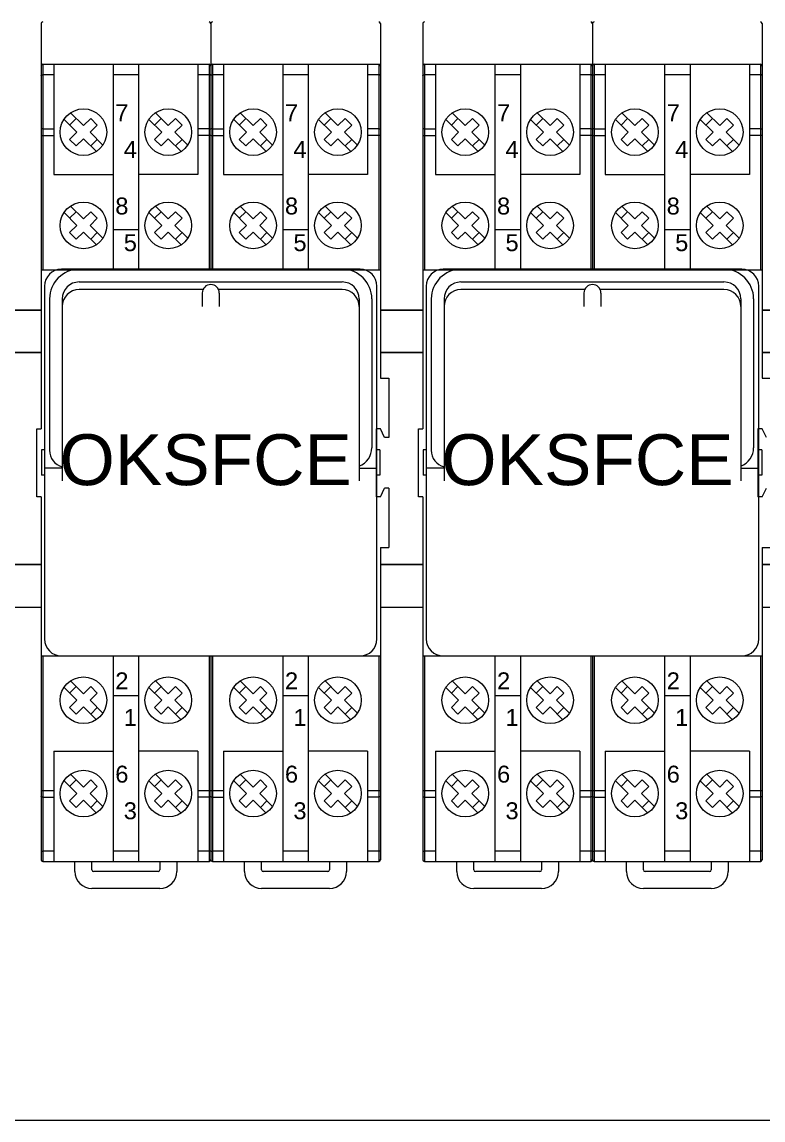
# Model space of a CAD drawing. Header units: millimetres. Extents: x 1359 to 3577, y 1336 to 3557.
# Drawn here: x 1942.1 to 2029.5, y 2256.6 to 2386.1 of the extents above; entities that cross this region are included whole.
import ezdxf

# ---------------------------------------------------------------- set-up
doc = ezdxf.new("R2010")
doc.units = ezdxf.units.MM
doc.set_wipeout_variables(frame=1)
doc.layers.add('000-PI-Oprema', color=30, linetype='Continuous', lineweight=5)
doc.layers.add('002-PI-Kabelska kanalica', color=150, linetype='Continuous')
doc.styles.get("Standard").update_dxf_attribs({"font": 'arial.ttf'})

msp = doc.modelspace()

# ---------------------------------------------------------------- linework, layer by layer
for p, q in [((1601.07, 2352.06), (2416.07, 2352.06)), ((1601.07, 2347.06), (2416.07, 2347.06)), ((1601.07, 2322.06), (2416.07, 2322.06))]:
    msp.add_line(p, q)
at = {"layer": '000-PI-Oprema', "color": 0, "linetype": 'ByBlock', "lineweight": 0}
for p, q in [((1944.57, 2381.06), (1964.17, 2381.06)), ((1945.87, 2381.06), (1945.87, 2368.06)), ((1962.87, 2381.06), (1962.87, 2368.06)), ((1964.57, 2381.06), (1984.17, 2381.06)), ((1965.87, 2381.06), (1965.87, 2368.06)), ((1982.87, 2381.06), (1982.87, 2368.06)), ((1989.57, 2381.06), (2009.17, 2381.06)), ((1990.87, 2381.06), (1990.87, 2368.06)), ((2007.87, 2381.06), (2007.87, 2368.06)), ((2009.57, 2381.06), (2029.17, 2381.06)), ((2010.87, 2381.06), (2010.87, 2368.06)), ((2027.87, 2381.06), (2027.87, 2368.06)), ((1945.87, 2379.84), (1944.57, 2379.84)), ((1955.87, 2379.84), (1952.87, 2379.84)), ((1964.17, 2379.84), (1962.87, 2379.84)), ((1965.87, 2379.84), (1964.57, 2379.84)), ((1975.87, 2379.84), (1972.87, 2379.84)), ((1984.17, 2379.84), (1982.87, 2379.84)), ((1990.87, 2379.84), (1989.57, 2379.84)), ((2000.87, 2379.84), (1997.87, 2379.84)), ((2009.17, 2379.84), (2007.87, 2379.84)), ((2010.87, 2379.84), (2009.57, 2379.84)), ((2020.87, 2379.84), (2017.87, 2379.84)), ((2029.17, 2379.84), (2027.87, 2379.84)), ((1947.85, 2375.35), (1949.37, 2373.83)), ((1957.85, 2375.35), (1959.37, 2373.83)), ((1967.85, 2375.35), (1969.37, 2373.83)), ((1977.85, 2375.35), (1979.37, 2373.83)), ((1992.85, 2375.35), (1994.37, 2373.83)), ((2002.85, 2375.35), (2004.37, 2373.83)), ((2012.85, 2375.35), (2014.37, 2373.83)), ((2022.85, 2375.35), (2024.37, 2373.83)), ((1947.08, 2374.57), (1948.59, 2373.06)), ((1947.74, 2373.9), (1948.52, 2374.68)), ((1949.37, 2373.83), (1950.22, 2374.68)), ((1950.15, 2373.06), (1951, 2373.9)), ((1950.22, 2374.68), (1951, 2373.9)), ((1957.08, 2374.57), (1958.59, 2373.06)), ((1957.74, 2373.9), (1958.52, 2374.68)), ((1959.37, 2373.83), (1960.22, 2374.68)), ((1960.15, 2373.06), (1961, 2373.9)), ((1960.22, 2374.68), (1961, 2373.9)), ((1967.08, 2374.57), (1968.59, 2373.06)), ((1967.74, 2373.9), (1968.52, 2374.68)), ((1969.37, 2373.83), (1970.22, 2374.68)), ((1970.15, 2373.06), (1971, 2373.9)), ((1970.22, 2374.68), (1971, 2373.9)), ((1977.08, 2374.57), (1978.59, 2373.06)), ((1977.74, 2373.9), (1978.52, 2374.68)), ((1979.37, 2373.83), (1980.22, 2374.68)), ((1980.15, 2373.06), (1981, 2373.9)), ((1980.22, 2374.68), (1981, 2373.9)), ((1992.08, 2374.57), (1993.59, 2373.06)), ((1992.74, 2373.9), (1993.52, 2374.68)), ((1994.37, 2373.83), (1995.22, 2374.68)), ((1995.15, 2373.06), (1996, 2373.9)), ((1995.22, 2374.68), (1996, 2373.9)), ((2002.08, 2374.57), (2003.59, 2373.06)), ((2002.74, 2373.9), (2003.52, 2374.68)), ((2004.37, 2373.83), (2005.22, 2374.68)), ((2005.15, 2373.06), (2006, 2373.9)), ((2005.22, 2374.68), (2006, 2373.9)), ((2012.08, 2374.57), (2013.59, 2373.06)), ((2012.74, 2373.9), (2013.52, 2374.68)), ((2014.37, 2373.83), (2015.22, 2374.68)), ((2015.15, 2373.06), (2016, 2373.9)), ((2015.22, 2374.68), (2016, 2373.9)), ((2022.08, 2374.57), (2023.59, 2373.06)), ((2022.74, 2373.9), (2023.52, 2374.68)), ((2024.37, 2373.83), (2025.22, 2374.68)), ((2025.15, 2373.06), (2026, 2373.9)), ((2025.22, 2374.68), (2026, 2373.9)), ((1944.37, 2372.68), (1945.87, 2372.68)), ((1944.57, 2373.46), (1945.87, 2373.46)), ((1947.74, 2372.21), (1948.59, 2373.06)), ((1950.15, 2373.06), (1951.67, 2371.54)), ((1957.74, 2372.21), (1958.59, 2373.06)), ((1960.15, 2373.06), (1961.67, 2371.54)), ((1964.17, 2373.46), (1962.87, 2373.46)), ((1964.37, 2372.68), (1962.87, 2372.68)), ((1964.37, 2372.68), (1965.87, 2372.68)), ((1964.57, 2373.46), (1965.87, 2373.46)), ((1967.74, 2372.21), (1968.59, 2373.06)), ((1970.15, 2373.06), (1971.67, 2371.54)), ((1977.74, 2372.21), (1978.59, 2373.06)), ((1980.15, 2373.06), (1981.67, 2371.54)), ((1984.17, 2373.46), (1982.87, 2373.46)), ((1984.37, 2372.68), (1982.87, 2372.68)), ((1989.37, 2372.68), (1990.87, 2372.68)), ((1989.57, 2373.46), (1990.87, 2373.46)), ((1992.74, 2372.21), (1993.59, 2373.06)), ((1995.15, 2373.06), (1996.67, 2371.54)), ((2002.74, 2372.21), (2003.59, 2373.06)), ((2005.15, 2373.06), (2006.67, 2371.54)), ((2009.17, 2373.46), (2007.87, 2373.46)), ((2009.37, 2372.68), (2007.87, 2372.68)), ((2009.37, 2372.68), (2010.87, 2372.68)), ((2009.57, 2373.46), (2010.87, 2373.46)), ((2012.74, 2372.21), (2013.59, 2373.06)), ((2015.15, 2373.06), (2016.67, 2371.54)), ((2022.74, 2372.21), (2023.59, 2373.06)), ((2025.15, 2373.06), (2026.67, 2371.54)), ((2029.17, 2373.46), (2027.87, 2373.46)), ((2029.37, 2372.68), (2027.87, 2372.68)), ((1947.74, 2372.21), (1948.52, 2371.43)), ((1948.52, 2371.43), (1949.37, 2372.28)), ((1949.37, 2372.28), (1950.89, 2370.76)), ((1950.22, 2371.43), (1951, 2372.21)), ((1957.74, 2372.21), (1958.52, 2371.43)), ((1958.52, 2371.43), (1959.37, 2372.28)), ((1959.37, 2372.28), (1960.89, 2370.76)), ((1960.22, 2371.43), (1961, 2372.21)), ((1967.74, 2372.21), (1968.52, 2371.43)), ((1968.52, 2371.43), (1969.37, 2372.28)), ((1969.37, 2372.28), (1970.89, 2370.76)), ((1970.22, 2371.43), (1971, 2372.21)), ((1977.74, 2372.21), (1978.52, 2371.43)), ((1978.52, 2371.43), (1979.37, 2372.28)), ((1979.37, 2372.28), (1980.89, 2370.76)), ((1980.22, 2371.43), (1981, 2372.21)), ((1992.74, 2372.21), (1993.52, 2371.43)), ((1993.52, 2371.43), (1994.37, 2372.28)), ((1994.37, 2372.28), (1995.89, 2370.76)), ((1995.22, 2371.43), (1996, 2372.21)), ((2002.74, 2372.21), (2003.52, 2371.43)), ((2003.52, 2371.43), (2004.37, 2372.28)), ((2004.37, 2372.28), (2005.89, 2370.76)), ((2005.22, 2371.43), (2006, 2372.21)), ((2012.74, 2372.21), (2013.52, 2371.43)), ((2013.52, 2371.43), (2014.37, 2372.28)), ((2014.37, 2372.28), (2015.89, 2370.76)), ((2015.22, 2371.43), (2016, 2372.21)), ((2022.74, 2372.21), (2023.52, 2371.43)), ((2023.52, 2371.43), (2024.37, 2372.28)), ((2024.37, 2372.28), (2025.89, 2370.76)), ((2025.22, 2371.43), (2026, 2372.21)), ((1945.87, 2368.06), (1952.87, 2368.06)), ((1962.87, 2368.06), (1955.87, 2368.06)), ((1965.87, 2368.06), (1972.87, 2368.06)), ((1982.87, 2368.06), (1975.87, 2368.06)), ((1990.87, 2368.06), (1997.87, 2368.06)), ((2007.87, 2368.06), (2000.87, 2368.06)), ((2010.87, 2368.06), (2017.87, 2368.06)), ((2027.87, 2368.06), (2020.87, 2368.06)), ((1947.08, 2363.57), (1948.59, 2362.06)), ((1947.74, 2362.9), (1948.52, 2363.68)), ((1947.85, 2364.35), (1949.37, 2362.83)), ((1949.37, 2362.83), (1950.22, 2363.68)), ((1950.22, 2363.68), (1951, 2362.9)), ((1957.08, 2363.57), (1958.59, 2362.06)), ((1957.74, 2362.9), (1958.52, 2363.68)), ((1957.85, 2364.35), (1959.37, 2362.83)), ((1959.37, 2362.83), (1960.22, 2363.68)), ((1960.22, 2363.68), (1961, 2362.9)), ((1967.08, 2363.57), (1968.59, 2362.06)), ((1967.74, 2362.9), (1968.52, 2363.68)), ((1967.85, 2364.35), (1969.37, 2362.83)), ((1969.37, 2362.83), (1970.22, 2363.68)), ((1970.22, 2363.68), (1971, 2362.9)), ((1977.08, 2363.57), (1978.59, 2362.06)), ((1977.74, 2362.9), (1978.52, 2363.68)), ((1977.85, 2364.35), (1979.37, 2362.83)), ((1979.37, 2362.83), (1980.22, 2363.68)), ((1980.22, 2363.68), (1981, 2362.9)), ((1992.08, 2363.57), (1993.59, 2362.06)), ((1992.74, 2362.9), (1993.52, 2363.68)), ((1992.85, 2364.35), (1994.37, 2362.83)), ((1994.37, 2362.83), (1995.22, 2363.68)), ((1995.22, 2363.68), (1996, 2362.9)), ((2002.08, 2363.57), (2003.59, 2362.06)), ((2002.74, 2362.9), (2003.52, 2363.68)), ((2002.85, 2364.35), (2004.37, 2362.83)), ((2004.37, 2362.83), (2005.22, 2363.68)), ((2005.22, 2363.68), (2006, 2362.9)), ((2012.08, 2363.57), (2013.59, 2362.06)), ((2012.74, 2362.9), (2013.52, 2363.68)), ((2012.85, 2364.35), (2014.37, 2362.83)), ((2014.37, 2362.83), (2015.22, 2363.68)), ((2015.22, 2363.68), (2016, 2362.9)), ((2022.08, 2363.57), (2023.59, 2362.06)), ((2022.74, 2362.9), (2023.52, 2363.68)), ((2022.85, 2364.35), (2024.37, 2362.83)), ((2024.37, 2362.83), (2025.22, 2363.68)), ((2025.22, 2363.68), (2026, 2362.9)), ((1950.15, 2362.06), (1951, 2362.9)), ((1960.15, 2362.06), (1961, 2362.9)), ((1970.15, 2362.06), (1971, 2362.9)), ((1980.15, 2362.06), (1981, 2362.9)), ((1995.15, 2362.06), (1996, 2362.9)), ((2005.15, 2362.06), (2006, 2362.9)), ((2015.15, 2362.06), (2016, 2362.9)), ((2025.15, 2362.06), (2026, 2362.9)), ((1947.74, 2361.21), (1948.59, 2362.06)), ((1947.74, 2361.21), (1948.52, 2360.43)), ((1948.52, 2360.43), (1949.37, 2361.28)), ((1949.37, 2361.28), (1950.89, 2359.76)), ((1950.15, 2362.06), (1951.67, 2360.54)), ((1950.22, 2360.43), (1951, 2361.21)), ((1955.87, 2361.54), (1952.87, 2361.54)), ((1957.74, 2361.21), (1958.59, 2362.06)), ((1957.74, 2361.21), (1958.52, 2360.43)), ((1958.52, 2360.43), (1959.37, 2361.28)), ((1959.37, 2361.28), (1960.89, 2359.76)), ((1960.15, 2362.06), (1961.67, 2360.54)), ((1960.22, 2360.43), (1961, 2361.21)), ((1967.74, 2361.21), (1968.59, 2362.06)), ((1967.74, 2361.21), (1968.52, 2360.43)), ((1968.52, 2360.43), (1969.37, 2361.28)), ((1969.37, 2361.28), (1970.89, 2359.76)), ((1970.15, 2362.06), (1971.67, 2360.54)), ((1970.22, 2360.43), (1971, 2361.21)), ((1975.87, 2361.54), (1972.87, 2361.54)), ((1977.74, 2361.21), (1978.59, 2362.06)), ((1977.74, 2361.21), (1978.52, 2360.43)), ((1978.52, 2360.43), (1979.37, 2361.28)), ((1979.37, 2361.28), (1980.89, 2359.76)), ((1980.15, 2362.06), (1981.67, 2360.54)), ((1980.22, 2360.43), (1981, 2361.21)), ((1992.74, 2361.21), (1993.59, 2362.06)), ((1992.74, 2361.21), (1993.52, 2360.43)), ((1993.52, 2360.43), (1994.37, 2361.28)), ((1994.37, 2361.28), (1995.89, 2359.76)), ((1995.15, 2362.06), (1996.67, 2360.54)), ((1995.22, 2360.43), (1996, 2361.21)), ((2000.87, 2361.54), (1997.87, 2361.54)), ((2002.74, 2361.21), (2003.59, 2362.06)), ((2002.74, 2361.21), (2003.52, 2360.43)), ((2003.52, 2360.43), (2004.37, 2361.28)), ((2004.37, 2361.28), (2005.89, 2359.76)), ((2005.15, 2362.06), (2006.67, 2360.54)), ((2005.22, 2360.43), (2006, 2361.21)), ((2012.74, 2361.21), (2013.59, 2362.06)), ((2012.74, 2361.21), (2013.52, 2360.43)), ((2013.52, 2360.43), (2014.37, 2361.28)), ((2014.37, 2361.28), (2015.89, 2359.76)), ((2015.15, 2362.06), (2016.67, 2360.54)), ((2015.22, 2360.43), (2016, 2361.21)), ((2020.87, 2361.54), (2017.87, 2361.54)), ((2022.74, 2361.21), (2023.59, 2362.06)), ((2022.74, 2361.21), (2023.52, 2360.43)), ((2023.52, 2360.43), (2024.37, 2361.28)), ((2024.37, 2361.28), (2025.89, 2359.76)), ((2025.15, 2362.06), (2026.67, 2360.54)), ((2025.22, 2360.43), (2026, 2361.21)), ((1985.37, 2344.06), (1985.37, 2337.06)), ((1985.37, 2331.06), (1985.37, 2324.06)), ((1947.85, 2308.35), (1949.37, 2306.83)), ((1957.85, 2308.35), (1959.37, 2306.83)), ((1967.85, 2308.35), (1969.37, 2306.83)), ((1977.85, 2308.35), (1979.37, 2306.83)), ((1992.85, 2308.35), (1994.37, 2306.83)), ((2002.85, 2308.35), (2004.37, 2306.83)), ((2012.85, 2308.35), (2014.37, 2306.83)), ((2022.85, 2308.35), (2024.37, 2306.83)), ((1947.08, 2307.57), (1948.59, 2306.06)), ((1947.74, 2306.9), (1948.52, 2307.68)), ((1949.37, 2306.83), (1950.22, 2307.68)), ((1950.15, 2306.06), (1951, 2306.9)), ((1950.22, 2307.68), (1951, 2306.9)), ((1955.87, 2306.57), (1952.87, 2306.57)), ((1957.08, 2307.57), (1958.59, 2306.06)), ((1957.74, 2306.9), (1958.52, 2307.68)), ((1959.37, 2306.83), (1960.22, 2307.68)), ((1960.15, 2306.06), (1961, 2306.9)), ((1960.22, 2307.68), (1961, 2306.9)), ((1967.08, 2307.57), (1968.59, 2306.06)), ((1967.74, 2306.9), (1968.52, 2307.68)), ((1969.37, 2306.83), (1970.22, 2307.68)), ((1970.15, 2306.06), (1971, 2306.9)), ((1970.22, 2307.68), (1971, 2306.9)), ((1975.87, 2306.57), (1972.87, 2306.57)), ((1977.08, 2307.57), (1978.59, 2306.06)), ((1977.74, 2306.9), (1978.52, 2307.68)), ((1979.37, 2306.83), (1980.22, 2307.68)), ((1980.15, 2306.06), (1981, 2306.9)), ((1980.22, 2307.68), (1981, 2306.9)), ((1992.08, 2307.57), (1993.59, 2306.06)), ((1992.74, 2306.9), (1993.52, 2307.68)), ((1994.37, 2306.83), (1995.22, 2307.68)), ((1995.15, 2306.06), (1996, 2306.9)), ((1995.22, 2307.68), (1996, 2306.9)), ((2000.87, 2306.57), (1997.87, 2306.57)), ((2002.08, 2307.57), (2003.59, 2306.06)), ((2002.74, 2306.9), (2003.52, 2307.68)), ((2004.37, 2306.83), (2005.22, 2307.68)), ((2005.15, 2306.06), (2006, 2306.9)), ((2005.22, 2307.68), (2006, 2306.9)), ((2012.08, 2307.57), (2013.59, 2306.06)), ((2012.74, 2306.9), (2013.52, 2307.68)), ((2014.37, 2306.83), (2015.22, 2307.68)), ((2015.15, 2306.06), (2016, 2306.9)), ((2015.22, 2307.68), (2016, 2306.9)), ((2020.87, 2306.57), (2017.87, 2306.57)), ((2022.08, 2307.57), (2023.59, 2306.06)), ((2022.74, 2306.9), (2023.52, 2307.68)), ((2024.37, 2306.83), (2025.22, 2307.68)), ((2025.15, 2306.06), (2026, 2306.9)), ((2025.22, 2307.68), (2026, 2306.9)), ((1947.74, 2305.21), (1948.59, 2306.06)), ((1947.74, 2305.21), (1948.52, 2304.43)), ((1948.52, 2304.43), (1949.37, 2305.28)), ((1949.37, 2305.28), (1950.89, 2303.76)), ((1950.15, 2306.06), (1951.67, 2304.54)), ((1950.22, 2304.43), (1951, 2305.21)), ((1957.74, 2305.21), (1958.59, 2306.06)), ((1957.74, 2305.21), (1958.52, 2304.43)), ((1958.52, 2304.43), (1959.37, 2305.28)), ((1959.37, 2305.28), (1960.89, 2303.76)), ((1960.15, 2306.06), (1961.67, 2304.54)), ((1960.22, 2304.43), (1961, 2305.21)), ((1967.74, 2305.21), (1968.59, 2306.06)), ((1967.74, 2305.21), (1968.52, 2304.43)), ((1968.52, 2304.43), (1969.37, 2305.28)), ((1969.37, 2305.28), (1970.89, 2303.76)), ((1970.15, 2306.06), (1971.67, 2304.54)), ((1970.22, 2304.43), (1971, 2305.21)), ((1977.74, 2305.21), (1978.59, 2306.06)), ((1977.74, 2305.21), (1978.52, 2304.43)), ((1978.52, 2304.43), (1979.37, 2305.28)), ((1979.37, 2305.28), (1980.89, 2303.76)), ((1980.15, 2306.06), (1981.67, 2304.54)), ((1980.22, 2304.43), (1981, 2305.21)), ((1992.74, 2305.21), (1993.59, 2306.06)), ((1992.74, 2305.21), (1993.52, 2304.43)), ((1993.52, 2304.43), (1994.37, 2305.28)), ((1994.37, 2305.28), (1995.89, 2303.76)), ((1995.15, 2306.06), (1996.67, 2304.54)), ((1995.22, 2304.43), (1996, 2305.21)), ((2002.74, 2305.21), (2003.59, 2306.06)), ((2002.74, 2305.21), (2003.52, 2304.43)), ((2003.52, 2304.43), (2004.37, 2305.28)), ((2004.37, 2305.28), (2005.89, 2303.76)), ((2005.15, 2306.06), (2006.67, 2304.54)), ((2005.22, 2304.43), (2006, 2305.21)), ((2012.74, 2305.21), (2013.59, 2306.06)), ((2012.74, 2305.21), (2013.52, 2304.43)), ((2013.52, 2304.43), (2014.37, 2305.28)), ((2014.37, 2305.28), (2015.89, 2303.76)), ((2015.15, 2306.06), (2016.67, 2304.54)), ((2015.22, 2304.43), (2016, 2305.21)), ((2022.74, 2305.21), (2023.59, 2306.06)), ((2022.74, 2305.21), (2023.52, 2304.43)), ((2023.52, 2304.43), (2024.37, 2305.28)), ((2024.37, 2305.28), (2025.89, 2303.76)), ((2025.15, 2306.06), (2026.67, 2304.54)), ((2025.22, 2304.43), (2026, 2305.21)), ((1945.87, 2300.06), (1945.87, 2287.06)), ((1945.87, 2300.06), (1952.87, 2300.06)), ((1962.87, 2300.06), (1955.87, 2300.06)), ((1962.87, 2300.06), (1962.87, 2287.06)), ((1965.87, 2300.06), (1965.87, 2287.06)), ((1965.87, 2300.06), (1972.87, 2300.06)), ((1982.87, 2300.06), (1975.87, 2300.06)), ((1982.87, 2300.06), (1982.87, 2287.06)), ((1990.87, 2300.06), (1990.87, 2287.06)), ((1990.87, 2300.06), (1997.87, 2300.06)), ((2007.87, 2300.06), (2000.87, 2300.06)), ((2007.87, 2300.06), (2007.87, 2287.06)), ((2010.87, 2300.06), (2010.87, 2287.06)), ((2010.87, 2300.06), (2017.87, 2300.06)), ((2027.87, 2300.06), (2020.87, 2300.06)), ((2027.87, 2300.06), (2027.87, 2287.06)), ((1947.85, 2297.35), (1949.37, 2295.83)), ((1957.85, 2297.35), (1959.37, 2295.83)), ((1967.85, 2297.35), (1969.37, 2295.83)), ((1977.85, 2297.35), (1979.37, 2295.83)), ((1992.85, 2297.35), (1994.37, 2295.83)), ((2002.85, 2297.35), (2004.37, 2295.83)), ((2012.85, 2297.35), (2014.37, 2295.83)), ((2022.85, 2297.35), (2024.37, 2295.83)), ((1947.08, 2296.57), (1948.59, 2295.06)), ((1947.74, 2295.9), (1948.52, 2296.68)), ((1949.37, 2295.83), (1950.22, 2296.68)), ((1950.22, 2296.68), (1951, 2295.9)), ((1957.08, 2296.57), (1958.59, 2295.06)), ((1957.74, 2295.9), (1958.52, 2296.68)), ((1959.37, 2295.83), (1960.22, 2296.68)), ((1960.22, 2296.68), (1961, 2295.9)), ((1967.08, 2296.57), (1968.59, 2295.06)), ((1967.74, 2295.9), (1968.52, 2296.68)), ((1969.37, 2295.83), (1970.22, 2296.68)), ((1970.22, 2296.68), (1971, 2295.9)), ((1977.08, 2296.57), (1978.59, 2295.06)), ((1977.74, 2295.9), (1978.52, 2296.68)), ((1979.37, 2295.83), (1980.22, 2296.68)), ((1980.22, 2296.68), (1981, 2295.9)), ((1992.08, 2296.57), (1993.59, 2295.06)), ((1992.74, 2295.9), (1993.52, 2296.68)), ((1994.37, 2295.83), (1995.22, 2296.68)), ((1995.22, 2296.68), (1996, 2295.9)), ((2002.08, 2296.57), (2003.59, 2295.06)), ((2002.74, 2295.9), (2003.52, 2296.68)), ((2004.37, 2295.83), (2005.22, 2296.68)), ((2005.22, 2296.68), (2006, 2295.9)), ((2012.08, 2296.57), (2013.59, 2295.06)), ((2012.74, 2295.9), (2013.52, 2296.68)), ((2014.37, 2295.83), (2015.22, 2296.68)), ((2015.22, 2296.68), (2016, 2295.9)), ((2022.08, 2296.57), (2023.59, 2295.06)), ((2022.74, 2295.9), (2023.52, 2296.68)), ((2024.37, 2295.83), (2025.22, 2296.68)), ((2025.22, 2296.68), (2026, 2295.9)), ((1944.37, 2295.43), (1945.87, 2295.43)), ((1947.74, 2294.21), (1948.59, 2295.06)), ((1950.15, 2295.06), (1951, 2295.9)), ((1950.15, 2295.06), (1951.67, 2293.54)), ((1957.74, 2294.21), (1958.59, 2295.06)), ((1960.15, 2295.06), (1961, 2295.9)), ((1960.15, 2295.06), (1961.67, 2293.54)), ((1962.87, 2295.43), (1964.37, 2295.43)), ((1964.37, 2295.43), (1965.87, 2295.43)), ((1967.74, 2294.21), (1968.59, 2295.06)), ((1970.15, 2295.06), (1971, 2295.9)), ((1970.15, 2295.06), (1971.67, 2293.54)), ((1977.74, 2294.21), (1978.59, 2295.06)), ((1980.15, 2295.06), (1981, 2295.9)), ((1980.15, 2295.06), (1981.67, 2293.54)), ((1982.87, 2295.43), (1984.37, 2295.43)), ((1989.37, 2295.43), (1990.87, 2295.43)), ((1992.74, 2294.21), (1993.59, 2295.06)), ((1995.15, 2295.06), (1996, 2295.9)), ((1995.15, 2295.06), (1996.67, 2293.54)), ((2002.74, 2294.21), (2003.59, 2295.06)), ((2005.15, 2295.06), (2006, 2295.9)), ((2005.15, 2295.06), (2006.67, 2293.54)), ((2007.87, 2295.43), (2009.37, 2295.43)), ((2009.37, 2295.43), (2010.87, 2295.43)), ((2012.74, 2294.21), (2013.59, 2295.06)), ((2015.15, 2295.06), (2016, 2295.9)), ((2015.15, 2295.06), (2016.67, 2293.54)), ((2022.74, 2294.21), (2023.59, 2295.06)), ((2025.15, 2295.06), (2026, 2295.9)), ((2025.15, 2295.06), (2026.67, 2293.54)), ((2027.87, 2295.43), (2029.37, 2295.43)), ((1944.57, 2294.65), (1945.87, 2294.65)), ((1947.74, 2294.21), (1948.52, 2293.43)), ((1948.52, 2293.43), (1949.37, 2294.28)), ((1949.37, 2294.28), (1950.89, 2292.76)), ((1950.22, 2293.43), (1951, 2294.21)), ((1957.74, 2294.21), (1958.52, 2293.43)), ((1958.52, 2293.43), (1959.37, 2294.28)), ((1959.37, 2294.28), (1960.89, 2292.76)), ((1960.22, 2293.43), (1961, 2294.21)), ((1964.17, 2294.65), (1962.87, 2294.65)), ((1964.57, 2294.65), (1965.87, 2294.65)), ((1967.74, 2294.21), (1968.52, 2293.43)), ((1968.52, 2293.43), (1969.37, 2294.28)), ((1969.37, 2294.28), (1970.89, 2292.76)), ((1970.22, 2293.43), (1971, 2294.21)), ((1977.74, 2294.21), (1978.52, 2293.43)), ((1978.52, 2293.43), (1979.37, 2294.28)), ((1979.37, 2294.28), (1980.89, 2292.76)), ((1980.22, 2293.43), (1981, 2294.21)), ((1984.17, 2294.65), (1982.87, 2294.65)), ((1989.57, 2294.65), (1990.87, 2294.65)), ((1992.74, 2294.21), (1993.52, 2293.43)), ((1993.52, 2293.43), (1994.37, 2294.28)), ((1994.37, 2294.28), (1995.89, 2292.76)), ((1995.22, 2293.43), (1996, 2294.21)), ((2002.74, 2294.21), (2003.52, 2293.43)), ((2003.52, 2293.43), (2004.37, 2294.28)), ((2004.37, 2294.28), (2005.89, 2292.76)), ((2005.22, 2293.43), (2006, 2294.21)), ((2009.17, 2294.65), (2007.87, 2294.65)), ((2009.57, 2294.65), (2010.87, 2294.65)), ((2012.74, 2294.21), (2013.52, 2293.43)), ((2013.52, 2293.43), (2014.37, 2294.28)), ((2014.37, 2294.28), (2015.89, 2292.76)), ((2015.22, 2293.43), (2016, 2294.21)), ((2022.74, 2294.21), (2023.52, 2293.43)), ((2023.52, 2293.43), (2024.37, 2294.28)), ((2024.37, 2294.28), (2025.89, 2292.76)), ((2025.22, 2293.43), (2026, 2294.21)), ((2029.17, 2294.65), (2027.87, 2294.65)), ((1945.87, 2288.27), (1944.57, 2288.27)), ((1955.87, 2288.27), (1952.87, 2288.27)), ((1964.17, 2288.27), (1962.87, 2288.27)), ((1965.87, 2288.27), (1964.57, 2288.27)), ((1975.87, 2288.27), (1972.87, 2288.27)), ((1984.17, 2288.27), (1982.87, 2288.27)), ((1990.87, 2288.27), (1989.57, 2288.27)), ((2000.87, 2288.27), (1997.87, 2288.27)), ((2009.17, 2288.27), (2007.87, 2288.27)), ((2010.87, 2288.27), (2009.57, 2288.27)), ((2020.87, 2288.27), (2017.87, 2288.27)), ((2029.17, 2288.27), (2027.87, 2288.27)), ((1944.57, 2287.06), (1964.17, 2287.06)), ((1948.37, 2285.86), (1948.37, 2287.06)), ((1950.37, 2286.06), (1950.37, 2287.06)), ((1950.37, 2286.06), (1950.37, 2287.06)), ((1958.37, 2287.06), (1958.37, 2286.06)), ((1958.37, 2287.06), (1958.37, 2286.06)), ((1960.37, 2287.06), (1960.37, 2285.86)), ((1964.57, 2287.06), (1984.17, 2287.06)), ((1968.37, 2285.86), (1968.37, 2287.06)), ((1970.37, 2286.06), (1970.37, 2287.06)), ((1978.37, 2287.06), (1978.37, 2286.06)), ((1980.37, 2287.06), (1980.37, 2285.86)), ((1989.57, 2287.06), (2009.17, 2287.06)), ((1993.37, 2285.86), (1993.37, 2287.06)), ((1995.37, 2286.06), (1995.37, 2287.06)), ((1995.37, 2286.06), (1995.37, 2287.06)), ((2003.37, 2287.06), (2003.37, 2286.06)), ((2003.37, 2287.06), (2003.37, 2286.06)), ((2005.37, 2287.06), (2005.37, 2285.86)), ((2009.57, 2287.06), (2029.17, 2287.06)), ((2013.37, 2285.86), (2013.37, 2287.06)), ((2015.37, 2286.06), (2015.37, 2287.06)), ((2023.37, 2287.06), (2023.37, 2286.06)), ((2025.37, 2287.06), (2025.37, 2285.86)), ((1958.17, 2285.86), (1950.57, 2285.86)), ((1958.17, 2285.86), (1950.57, 2285.86)), ((1978.17, 2285.86), (1970.57, 2285.86)), ((2003.17, 2285.86), (1995.57, 2285.86)), ((2003.17, 2285.86), (1995.57, 2285.86)), ((2023.17, 2285.86), (2015.57, 2285.86)), ((1958.37, 2283.86), (1950.37, 2283.86)), ((1978.37, 2283.86), (1970.37, 2283.86)), ((2003.37, 2283.86), (1995.37, 2283.86)), ((2023.37, 2283.86), (2015.37, 2283.86))]:
    msp.add_line(p, q, dxfattribs=at)
for points in [[(1944.37, 2379.76), (1944.37, 2379.77), (1944.38, 2379.78), (1944.39, 2379.79), (1944.4, 2379.8), (1944.41, 2379.81), (1944.43, 2379.82), (1944.45, 2379.82), (1944.47, 2379.83), (1944.49, 2379.84), (1944.52, 2379.84), (1944.55, 2379.84), (1944.57, 2379.84)], [(1964.37, 2379.76), (1964.37, 2379.77), (1964.36, 2379.78), (1964.36, 2379.79), (1964.34, 2379.8), (1964.33, 2379.81), (1964.31, 2379.82), (1964.29, 2379.82), (1964.27, 2379.83), (1964.25, 2379.84), (1964.22, 2379.84), (1964.2, 2379.84), (1964.17, 2379.84)], [(1964.37, 2379.76), (1964.37, 2379.77), (1964.38, 2379.78), (1964.39, 2379.79), (1964.4, 2379.8), (1964.41, 2379.81), (1964.43, 2379.82), (1964.45, 2379.82), (1964.47, 2379.83), (1964.49, 2379.84), (1964.52, 2379.84), (1964.55, 2379.84), (1964.57, 2379.84)], [(1984.37, 2379.76), (1984.37, 2379.77), (1984.36, 2379.78), (1984.36, 2379.79), (1984.34, 2379.8), (1984.33, 2379.81), (1984.31, 2379.82), (1984.29, 2379.82), (1984.27, 2379.83), (1984.25, 2379.84), (1984.22, 2379.84), (1984.2, 2379.84), (1984.17, 2379.84)], [(1989.37, 2379.76), (1989.37, 2379.77), (1989.38, 2379.78), (1989.39, 2379.79), (1989.4, 2379.8), (1989.41, 2379.81), (1989.43, 2379.82), (1989.45, 2379.82), (1989.47, 2379.83), (1989.49, 2379.84), (1989.52, 2379.84), (1989.55, 2379.84), (1989.57, 2379.84)], [(2009.37, 2379.76), (2009.37, 2379.77), (2009.36, 2379.78), (2009.36, 2379.79), (2009.34, 2379.8), (2009.33, 2379.81), (2009.31, 2379.82), (2009.29, 2379.82), (2009.27, 2379.83), (2009.25, 2379.84), (2009.22, 2379.84), (2009.2, 2379.84), (2009.17, 2379.84)], [(2009.37, 2379.76), (2009.37, 2379.77), (2009.38, 2379.78), (2009.39, 2379.79), (2009.4, 2379.8), (2009.41, 2379.81), (2009.43, 2379.82), (2009.45, 2379.82), (2009.47, 2379.83), (2009.49, 2379.84), (2009.52, 2379.84), (2009.55, 2379.84), (2009.57, 2379.84)], [(2029.37, 2379.76), (2029.37, 2379.77), (2029.36, 2379.78), (2029.36, 2379.79), (2029.34, 2379.8), (2029.33, 2379.81), (2029.31, 2379.82), (2029.29, 2379.82), (2029.27, 2379.83), (2029.25, 2379.84), (2029.22, 2379.84), (2029.2, 2379.84), (2029.17, 2379.84)], [(1944.57, 2373.46), (1944.55, 2373.46), (1944.52, 2373.46), (1944.49, 2373.46), (1944.47, 2373.45), (1944.45, 2373.45), (1944.43, 2373.44), (1944.41, 2373.43), (1944.4, 2373.42), (1944.39, 2373.42), (1944.38, 2373.41), (1944.37, 2373.4), (1944.37, 2373.39)], [(1964.17, 2373.46), (1964.2, 2373.46), (1964.22, 2373.46), (1964.25, 2373.46), (1964.27, 2373.45), (1964.29, 2373.45), (1964.31, 2373.44), (1964.33, 2373.43), (1964.34, 2373.42), (1964.36, 2373.42), (1964.36, 2373.41), (1964.37, 2373.4), (1964.37, 2373.39)], [(1964.57, 2373.46), (1964.55, 2373.46), (1964.52, 2373.46), (1964.49, 2373.46), (1964.47, 2373.45), (1964.45, 2373.45), (1964.43, 2373.44), (1964.41, 2373.43), (1964.4, 2373.42), (1964.39, 2373.42), (1964.38, 2373.41), (1964.37, 2373.4), (1964.37, 2373.39)], [(1984.17, 2373.46), (1984.2, 2373.46), (1984.22, 2373.46), (1984.25, 2373.46), (1984.27, 2373.45), (1984.29, 2373.45), (1984.31, 2373.44), (1984.33, 2373.43), (1984.34, 2373.42), (1984.36, 2373.42), (1984.36, 2373.41), (1984.37, 2373.4), (1984.37, 2373.39)], [(1989.57, 2373.46), (1989.55, 2373.46), (1989.52, 2373.46), (1989.49, 2373.46), (1989.47, 2373.45), (1989.45, 2373.45), (1989.43, 2373.44), (1989.41, 2373.43), (1989.4, 2373.42), (1989.39, 2373.42), (1989.38, 2373.41), (1989.37, 2373.4), (1989.37, 2373.39)], [(2009.17, 2373.46), (2009.2, 2373.46), (2009.22, 2373.46), (2009.25, 2373.46), (2009.27, 2373.45), (2009.29, 2373.45), (2009.31, 2373.44), (2009.33, 2373.43), (2009.34, 2373.42), (2009.36, 2373.42), (2009.36, 2373.41), (2009.37, 2373.4), (2009.37, 2373.39)], [(2009.57, 2373.46), (2009.55, 2373.46), (2009.52, 2373.46), (2009.49, 2373.46), (2009.47, 2373.45), (2009.45, 2373.45), (2009.43, 2373.44), (2009.41, 2373.43), (2009.4, 2373.42), (2009.39, 2373.42), (2009.38, 2373.41), (2009.37, 2373.4), (2009.37, 2373.39)], [(2029.17, 2373.46), (2029.2, 2373.46), (2029.22, 2373.46), (2029.25, 2373.46), (2029.27, 2373.45), (2029.29, 2373.45), (2029.31, 2373.44), (2029.33, 2373.43), (2029.34, 2373.42), (2029.36, 2373.42), (2029.36, 2373.41), (2029.37, 2373.4), (2029.37, 2373.39)], [(1944.57, 2294.65), (1944.55, 2294.65), (1944.52, 2294.65), (1944.49, 2294.65), (1944.47, 2294.66), (1944.45, 2294.66), (1944.43, 2294.67), (1944.41, 2294.68), (1944.4, 2294.69), (1944.39, 2294.7), (1944.38, 2294.71), (1944.37, 2294.72), (1944.37, 2294.73)], [(1964.37, 2294.73), (1964.37, 2294.72), (1964.36, 2294.71), (1964.36, 2294.7), (1964.34, 2294.69), (1964.33, 2294.68), (1964.31, 2294.67), (1964.29, 2294.66), (1964.27, 2294.66), (1964.25, 2294.65), (1964.22, 2294.65), (1964.2, 2294.65), (1964.17, 2294.65)], [(1964.57, 2294.65), (1964.55, 2294.65), (1964.52, 2294.65), (1964.49, 2294.65), (1964.47, 2294.66), (1964.45, 2294.66), (1964.43, 2294.67), (1964.41, 2294.68), (1964.4, 2294.69), (1964.39, 2294.7), (1964.38, 2294.71), (1964.37, 2294.72), (1964.37, 2294.73)], [(1984.37, 2294.73), (1984.37, 2294.72), (1984.36, 2294.71), (1984.36, 2294.7), (1984.34, 2294.69), (1984.33, 2294.68), (1984.31, 2294.67), (1984.29, 2294.66), (1984.27, 2294.66), (1984.25, 2294.65), (1984.22, 2294.65), (1984.2, 2294.65), (1984.17, 2294.65)], [(1989.57, 2294.65), (1989.55, 2294.65), (1989.52, 2294.65), (1989.49, 2294.65), (1989.47, 2294.66), (1989.45, 2294.66), (1989.43, 2294.67), (1989.41, 2294.68), (1989.4, 2294.69), (1989.39, 2294.7), (1989.38, 2294.71), (1989.37, 2294.72), (1989.37, 2294.73)], [(2009.37, 2294.73), (2009.37, 2294.72), (2009.36, 2294.71), (2009.36, 2294.7), (2009.34, 2294.69), (2009.33, 2294.68), (2009.31, 2294.67), (2009.29, 2294.66), (2009.27, 2294.66), (2009.25, 2294.65), (2009.22, 2294.65), (2009.2, 2294.65), (2009.17, 2294.65)], [(2009.57, 2294.65), (2009.55, 2294.65), (2009.52, 2294.65), (2009.49, 2294.65), (2009.47, 2294.66), (2009.45, 2294.66), (2009.43, 2294.67), (2009.41, 2294.68), (2009.4, 2294.69), (2009.39, 2294.7), (2009.38, 2294.71), (2009.37, 2294.72), (2009.37, 2294.73)], [(2029.37, 2294.73), (2029.37, 2294.72), (2029.36, 2294.71), (2029.36, 2294.7), (2029.34, 2294.69), (2029.33, 2294.68), (2029.31, 2294.67), (2029.29, 2294.66), (2029.27, 2294.66), (2029.25, 2294.65), (2029.22, 2294.65), (2029.2, 2294.65), (2029.17, 2294.65)], [(1944.37, 2288.35), (1944.37, 2288.34), (1944.38, 2288.33), (1944.39, 2288.32), (1944.4, 2288.31), (1944.41, 2288.3), (1944.43, 2288.29), (1944.45, 2288.29), (1944.47, 2288.28), (1944.49, 2288.28), (1944.52, 2288.27), (1944.55, 2288.27), (1944.57, 2288.27)], [(1964.17, 2288.27), (1964.2, 2288.27), (1964.22, 2288.27), (1964.25, 2288.28), (1964.27, 2288.28), (1964.29, 2288.29), (1964.31, 2288.29), (1964.33, 2288.3), (1964.34, 2288.31), (1964.36, 2288.32), (1964.36, 2288.33), (1964.37, 2288.34), (1964.37, 2288.35)], [(1964.37, 2288.35), (1964.37, 2288.34), (1964.38, 2288.33), (1964.39, 2288.32), (1964.4, 2288.31), (1964.41, 2288.3), (1964.43, 2288.29), (1964.45, 2288.29), (1964.47, 2288.28), (1964.49, 2288.28), (1964.52, 2288.27), (1964.55, 2288.27), (1964.57, 2288.27)], [(1984.17, 2288.27), (1984.2, 2288.27), (1984.22, 2288.27), (1984.25, 2288.28), (1984.27, 2288.28), (1984.29, 2288.29), (1984.31, 2288.29), (1984.33, 2288.3), (1984.34, 2288.31), (1984.36, 2288.32), (1984.36, 2288.33), (1984.37, 2288.34), (1984.37, 2288.35)], [(1989.37, 2288.35), (1989.37, 2288.34), (1989.38, 2288.33), (1989.39, 2288.32), (1989.4, 2288.31), (1989.41, 2288.3), (1989.43, 2288.29), (1989.45, 2288.29), (1989.47, 2288.28), (1989.49, 2288.28), (1989.52, 2288.27), (1989.55, 2288.27), (1989.57, 2288.27)], [(2009.17, 2288.27), (2009.2, 2288.27), (2009.22, 2288.27), (2009.25, 2288.28), (2009.27, 2288.28), (2009.29, 2288.29), (2009.31, 2288.29), (2009.33, 2288.3), (2009.34, 2288.31), (2009.36, 2288.32), (2009.36, 2288.33), (2009.37, 2288.34), (2009.37, 2288.35)], [(2009.37, 2288.35), (2009.37, 2288.34), (2009.38, 2288.33), (2009.39, 2288.32), (2009.4, 2288.31), (2009.41, 2288.3), (2009.43, 2288.29), (2009.45, 2288.29), (2009.47, 2288.28), (2009.49, 2288.28), (2009.52, 2288.27), (2009.55, 2288.27), (2009.57, 2288.27)], [(2029.17, 2288.27), (2029.2, 2288.27), (2029.22, 2288.27), (2029.25, 2288.28), (2029.27, 2288.28), (2029.29, 2288.29), (2029.31, 2288.29), (2029.33, 2288.3), (2029.34, 2288.31), (2029.36, 2288.32), (2029.36, 2288.33), (2029.37, 2288.34), (2029.37, 2288.35)]]:
    msp.add_lwpolyline(points, dxfattribs=at)
for centre in [(1949.37, 2373.06), (1959.37, 2373.06), (1969.37, 2373.06), (1979.37, 2373.06), (1994.37, 2373.06), (2004.37, 2373.06), (2014.37, 2373.06), (2024.37, 2373.06), (1949.37, 2362.06), (1959.37, 2362.06), (1969.37, 2362.06), (1979.37, 2362.06), (1994.37, 2362.06), (2004.37, 2362.06), (2014.37, 2362.06), (2024.37, 2362.06), (1949.37, 2306.06), (1959.37, 2306.06), (1969.37, 2306.06), (1979.37, 2306.06), (1994.37, 2306.06), (2004.37, 2306.06), (2014.37, 2306.06), (2024.37, 2306.06), (1949.37, 2295.06), (1959.37, 2295.06), (1969.37, 2295.06), (1979.37, 2295.06), (1994.37, 2295.06), (2004.37, 2295.06), (2014.37, 2295.06), (2024.37, 2295.06)]:
    msp.add_circle(centre, 2.75, dxfattribs=at)
for centre, radius, start, end in [((1944.57, 2385.86), 0.2, 90, 180), ((1964.17, 2385.86), 0.2, 0, 90), ((1964.57, 2385.86), 0.2, 90, 180), ((1984.17, 2385.86), 0.2, 0, 90), ((1989.57, 2385.86), 0.2, 90, 180), ((2009.17, 2385.86), 0.2, 0, 90), ((2009.57, 2385.86), 0.2, 90, 180), ((2029.17, 2385.86), 0.2, 0, 90), ((1944.57, 2380.86), 0.2, 90, 180), ((1964.17, 2380.86), 0.2, 0, 90), ((1964.57, 2380.86), 0.2, 90, 180), ((1984.17, 2380.86), 0.2, 0, 90), ((1989.57, 2380.86), 0.2, 90, 180), ((2009.17, 2380.86), 0.2, 0, 90), ((2009.57, 2380.86), 0.2, 90, 180), ((2029.17, 2380.86), 0.2, 0, 90), ((1944.57, 2287.26), 0.2, 180, 270), ((1964.17, 2287.26), 0.2, 270, 0), ((1964.57, 2287.26), 0.2, 180, 270), ((1984.17, 2287.26), 0.2, 270, 0), ((1989.57, 2287.26), 0.2, 180, 270), ((2009.17, 2287.26), 0.2, 270, 0), ((2009.57, 2287.26), 0.2, 180, 270), ((2029.17, 2287.26), 0.2, 270, 0), ((1950.37, 2285.86), 2, 180, 270), ((1950.57, 2286.06), 0.2, 180, 270), ((1950.57, 2286.06), 0.2, 180, 270), ((1958.17, 2286.06), 0.2, 270, 0), ((1958.17, 2286.06), 0.2, 270, 0), ((1958.37, 2285.86), 2, 270, 0), ((1970.37, 2285.86), 2, 180, 270), ((1970.57, 2286.06), 0.2, 180, 270), ((1978.17, 2286.06), 0.2, 270, 0), ((1978.37, 2285.86), 2, 270, 0), ((1995.37, 2285.86), 2, 180, 270), ((1995.57, 2286.06), 0.2, 180, 270), ((1995.57, 2286.06), 0.2, 180, 270), ((2003.17, 2286.06), 0.2, 270, 0), ((2003.17, 2286.06), 0.2, 270, 0), ((2003.37, 2285.86), 2, 270, 0), ((2015.37, 2285.86), 2, 180, 270), ((2015.57, 2286.06), 0.2, 180, 270), ((2023.17, 2286.06), 0.2, 270, 0), ((2023.37, 2285.86), 2, 270, 0)]:
    msp.add_arc(centre, radius, start, end, dxfattribs=at)
at = {"layer": '002-PI-Kabelska kanalica', "color": 0, "linetype": 'ByBlock', "lineweight": 0, "ltscale": 0.25}
msp.add_line((1601.07, 2317.06), (2416.07, 2317.06), dxfattribs=at)
at = {"layer": '002-PI-Kabelska kanalica', "color": 0, "linetype": 'ByBlock', "lineweight": 0}
msp.add_line((1601.07, 2256.56), (2416.07, 2256.56), dxfattribs=at)

# ---------------------------------------------------------------- texts
at = {"layer": '000-PI-Oprema', "color": 0, "linetype": 'ByBlock', "lineweight": 0, "char_height": 1.9995, "width": 2.5471}
for s, insert, attachment_point in [('{\\fArial|b0|i0|c0|p34;7}', (1953.12, 2376.35), 1), ('{\\fArial|b0|i0|c0|p34;7}', (1973.12, 2376.35), 1), ('{\\fArial|b0|i0|c0|p34;7}', (1998.12, 2376.35), 1), ('{\\fArial|b0|i0|c0|p34;7}', (2018.12, 2376.35), 1), ('{\\fArial|b0|i0|c0|p34;4}', (1955.67, 2372.03), 3), ('{\\fArial|b0|i0|c0|p34;4}', (1975.67, 2372.03), 3), ('{\\fArial|b0|i0|c0|p34;4}', (2000.67, 2372.03), 3), ('{\\fArial|b0|i0|c0|p34;4}', (2020.67, 2372.03), 3), ('{\\fArial|b0|i0|c0|p34;8}', (1953.12, 2365.35), 1), ('{\\fArial|b0|i0|c0|p34;8}', (1973.12, 2365.35), 1), ('{\\fArial|b0|i0|c0|p34;8}', (1998.12, 2365.35), 1), ('{\\fArial|b0|i0|c0|p34;8}', (2018.12, 2365.35), 1), ('{\\fArial|b0|i0|c0|p34;5}', (1955.67, 2361.03), 3), ('{\\fArial|b0|i0|c0|p34;5}', (1975.67, 2361.03), 3), ('{\\fArial|b0|i0|c0|p34;5}', (2000.67, 2361.03), 3), ('{\\fArial|b0|i0|c0|p34;5}', (2020.67, 2361.03), 3), ('{\\fArial|b0|i0|c0|p34;2}', (1953.12, 2309.35), 1), ('{\\fArial|b0|i0|c0|p34;2}', (1973.12, 2309.35), 1), ('{\\fArial|b0|i0|c0|p34;2}', (1998.12, 2309.35), 1), ('{\\fArial|b0|i0|c0|p34;2}', (2018.12, 2309.35), 1), ('{\\fArial|b0|i0|c0|p34;1}', (1955.67, 2305.03), 3), ('{\\fArial|b0|i0|c0|p34;1}', (1975.67, 2305.03), 3), ('{\\fArial|b0|i0|c0|p34;1}', (2000.67, 2305.03), 3), ('{\\fArial|b0|i0|c0|p34;1}', (2020.67, 2305.03), 3), ('{\\fArial|b0|i0|c0|p34;6}', (1953.12, 2298.35), 1), ('{\\fArial|b0|i0|c0|p34;6}', (1973.12, 2298.35), 1), ('{\\fArial|b0|i0|c0|p34;6}', (1998.12, 2298.35), 1), ('{\\fArial|b0|i0|c0|p34;6}', (2018.12, 2298.35), 1), ('{\\fArial|b0|i0|c0|p34;3}', (1955.67, 2294.03), 3), ('{\\fArial|b0|i0|c0|p34;3}', (1975.67, 2294.03), 3), ('{\\fArial|b0|i0|c0|p34;3}', (2000.67, 2294.03), 3), ('{\\fArial|b0|i0|c0|p34;3}', (2020.67, 2294.03), 3)]:
    msp.add_mtext(s, dxfattribs=dict(at, insert=insert, attachment_point=attachment_point))

# ---------------------------------------------------------------- next in the draw order: wipeouts: each hides what was drawn before it
at = {"color": 0, "linetype": 'ByBlock', "lineweight": 0}
for points in [[(1944.37, 2356.81), (1984.37, 2356.81), (1984.37, 2311.31), (1944.37, 2311.31)], [(1989.37, 2356.81), (2029.37, 2356.81), (2029.37, 2311.31), (1989.37, 2311.31)]]:
    msp.add_wipeout(points, dxfattribs=at).dxf.layer = '000-PI-Oprema'

# ---------------------------------------------------------------- next in the draw order: linework, layer by layer
at = {"layer": '000-PI-Oprema', "color": 0, "linetype": 'ByBlock', "lineweight": 0}
for p, q in [((1944.37, 2385.86), (1944.37, 2338.06)), ((1964.37, 2385.86), (1964.37, 2356.81)), ((1984.37, 2385.86), (1984.37, 2344.06)), ((1989.37, 2385.86), (1989.37, 2338.06)), ((2009.37, 2385.86), (2009.37, 2356.81)), ((2029.37, 2385.86), (2029.37, 2344.06)), ((1944.57, 2381.06), (1944.57, 2356.81)), ((1952.87, 2381.06), (1952.87, 2356.81)), ((1955.87, 2381.06), (1955.87, 2356.81)), ((1964.17, 2381.06), (1964.17, 2356.81)), ((1964.57, 2381.06), (1964.57, 2356.81)), ((1972.87, 2381.06), (1972.87, 2356.81)), ((1975.87, 2381.06), (1975.87, 2356.81)), ((1984.17, 2381.06), (1984.17, 2356.81)), ((1989.57, 2381.06), (1989.57, 2356.81)), ((1997.87, 2381.06), (1997.87, 2356.81)), ((2000.87, 2381.06), (2000.87, 2356.81)), ((2009.17, 2381.06), (2009.17, 2356.81)), ((2009.57, 2381.06), (2009.57, 2356.81)), ((2017.87, 2381.06), (2017.87, 2356.81)), ((2020.87, 2381.06), (2020.87, 2356.81)), ((2029.17, 2381.06), (2029.17, 2356.81)), ((1944.37, 2356.81), (1964.37, 2356.81)), ((1981.97, 2356.89), (1946.77, 2356.89)), ((1948.87, 2356.89), (1979.87, 2356.89)), ((1964.37, 2356.81), (1984.37, 2356.81)), ((1989.37, 2356.81), (2009.37, 2356.81)), ((2026.97, 2356.89), (1991.77, 2356.89)), ((1993.87, 2356.89), (2024.87, 2356.89)), ((2009.37, 2356.81), (2029.37, 2356.81)), ((1944.77, 2354.89), (1944.77, 2313.29)), ((1948.87, 2355.39), (1979.87, 2355.39)), ((1963.45, 2354.49), (1948.87, 2354.49)), ((1979.87, 2354.49), (1965.29, 2354.49)), ((1983.97, 2313.29), (1983.97, 2354.89)), ((1989.77, 2354.89), (1989.77, 2313.29)), ((1993.87, 2355.39), (2024.87, 2355.39)), ((2008.45, 2354.49), (1993.87, 2354.49)), ((2024.87, 2354.49), (2010.29, 2354.49)), ((2028.97, 2313.29), (2028.97, 2354.89)), ((1945.37, 2353.39), (1945.37, 2335.54)), ((1946.87, 2353.39), (1946.87, 2335.54)), ((1963.37, 2354.09), (1963.37, 2352.49)), ((1965.37, 2354.09), (1965.37, 2352.49)), ((1981.87, 2353.39), (1981.87, 2335.84)), ((1983.37, 2353.39), (1983.37, 2335.84)), ((1990.37, 2353.39), (1990.37, 2335.54)), ((1991.87, 2353.39), (1991.87, 2335.54)), ((2008.37, 2354.09), (2008.37, 2352.49)), ((2010.37, 2354.09), (2010.37, 2352.49)), ((2026.87, 2353.39), (2026.87, 2335.84)), ((2028.37, 2353.39), (2028.37, 2335.84)), ((1946.87, 2352.49), (1946.87, 2331.94)), ((1981.87, 2352.49), (1981.87, 2331.94)), ((1991.87, 2352.49), (1991.87, 2331.94)), ((2026.87, 2352.49), (2026.87, 2331.94)), ((1984.37, 2344.06), (1985.37, 2344.06)), ((2029.37, 2344.06), (2030.37, 2344.06)), ((1943.87, 2330.06), (1943.87, 2338.06)), ((1943.87, 2338.06), (1944.37, 2338.06)), ((1983.87, 2338.06), (1983.87, 2330.06)), ((1984.37, 2338.06), (1983.87, 2338.06)), ((1984.87, 2337.06), (1984.37, 2338.06)), ((1988.87, 2330.06), (1988.87, 2338.06)), ((1988.87, 2338.06), (1989.37, 2338.06)), ((2028.87, 2338.06), (2028.87, 2330.06)), ((2029.37, 2338.06), (2028.87, 2338.06)), ((2029.87, 2337.06), (2029.37, 2338.06)), ((1985.37, 2337.06), (1984.87, 2337.06)), ((1944.42, 2335.59), (1944.42, 2332.59)), ((1944.77, 2335.59), (1944.42, 2335.59)), ((1984.32, 2335.59), (1983.97, 2335.59)), ((1984.32, 2335.59), (1984.32, 2332.59)), ((1989.42, 2335.59), (1989.42, 2332.59)), ((1989.77, 2335.59), (1989.42, 2335.59)), ((2029.32, 2335.59), (2028.97, 2335.59)), ((2029.32, 2335.59), (2029.32, 2332.59)), ((1944.77, 2332.59), (1944.42, 2332.59)), ((1946.87, 2333.44), (1944.77, 2333.44)), ((1981.87, 2333.44), (1983.97, 2333.44)), ((1984.32, 2332.59), (1983.97, 2332.59)), ((1989.77, 2332.59), (1989.42, 2332.59)), ((1991.87, 2333.44), (1989.77, 2333.44)), ((2026.87, 2333.44), (2028.97, 2333.44)), ((2029.32, 2332.59), (2028.97, 2332.59)), ((1984.37, 2330.06), (1984.87, 2331.06)), ((1985.37, 2331.06), (1984.87, 2331.06)), ((2029.37, 2330.06), (2029.87, 2331.06)), ((1944.37, 2330.06), (1943.87, 2330.06)), ((1944.37, 2330.06), (1944.37, 2287.26)), ((1984.37, 2330.06), (1983.87, 2330.06)), ((1989.37, 2330.06), (1988.87, 2330.06)), ((1989.37, 2330.06), (1989.37, 2287.26)), ((2029.37, 2330.06), (2028.87, 2330.06)), ((1984.37, 2324.06), (1984.37, 2287.26)), ((1984.37, 2324.06), (1985.37, 2324.06)), ((2029.37, 2324.06), (2029.37, 2287.26)), ((2029.37, 2324.06), (2030.37, 2324.06)), ((1944.37, 2311.31), (1964.37, 2311.31)), ((1944.57, 2311.31), (1944.57, 2287.06)), ((1946.77, 2311.29), (1981.97, 2311.29)), ((1952.87, 2311.31), (1952.87, 2287.06)), ((1955.87, 2311.31), (1955.87, 2287.06)), ((1964.17, 2311.31), (1964.17, 2287.06)), ((1964.37, 2311.31), (1984.37, 2311.31)), ((1964.37, 2311.31), (1964.37, 2287.26)), ((1964.57, 2311.31), (1964.57, 2287.06)), ((1972.87, 2311.31), (1972.87, 2287.06)), ((1975.87, 2311.31), (1975.87, 2287.06)), ((1984.17, 2311.31), (1984.17, 2287.06)), ((1989.37, 2311.31), (2009.37, 2311.31)), ((1989.57, 2311.31), (1989.57, 2287.06)), ((1991.77, 2311.29), (2026.97, 2311.29)), ((1997.87, 2311.31), (1997.87, 2287.06)), ((2000.87, 2311.31), (2000.87, 2287.06)), ((2009.17, 2311.31), (2009.17, 2287.06)), ((2009.37, 2311.31), (2029.37, 2311.31)), ((2009.37, 2311.31), (2009.37, 2287.26)), ((2009.57, 2311.31), (2009.57, 2287.06)), ((2017.87, 2311.31), (2017.87, 2287.06)), ((2020.87, 2311.31), (2020.87, 2287.06)), ((2029.17, 2311.31), (2029.17, 2287.06))]:
    msp.add_line(p, q, dxfattribs=at)
for centre, radius, start, end in [((1946.77, 2354.89), 2, 90, 180), ((1948.87, 2353.39), 3.5, 90, 180), ((1979.87, 2353.39), 3.5, 0, 90), ((1981.97, 2354.89), 2, 0, 90), ((1991.77, 2354.89), 2, 90, 180), ((1993.87, 2353.39), 3.5, 90, 180), ((2024.87, 2353.39), 3.5, 0, 90), ((2026.97, 2354.89), 2, 0, 90), ((1948.87, 2353.39), 2, 90, 180), ((1948.87, 2352.49), 2, 90, 180), ((1964.37, 2354.09), 1, 0, 180), ((1979.87, 2353.39), 2, 0, 90), ((1979.87, 2352.49), 2, 0, 90), ((1993.87, 2353.39), 2, 90, 180), ((1993.87, 2352.49), 2, 90, 180), ((2009.37, 2354.09), 1, 0, 180), ((2024.87, 2353.39), 2, 0, 90), ((2024.87, 2352.49), 2, 0, 90), ((1947.37, 2335.54), 2, 180, 255.5225), ((1981.07, 2335.84), 2.3, 290.3544, 0), ((1992.37, 2335.54), 2, 180, 255.5225), ((2026.07, 2335.84), 2.3, 290.3544, 0), ((1946.77, 2313.29), 2, 180, 270), ((1981.97, 2313.29), 2, 270, 0), ((1991.77, 2313.29), 2, 180, 270), ((2026.97, 2313.29), 2, 270, 0)]:
    msp.add_arc(centre, radius, start, end, dxfattribs=at)

# ---------------------------------------------------------------- next in the draw order: texts
at = {"layer": '000-PI-Oprema', "color": 0, "linetype": 'ByBlock', "lineweight": 0, "char_height": 6, "attachment_point": 5}
for insert in [(1963.78, 2334.39), (2008.78, 2334.39)]:
    msp.add_mtext_dynamic_manual_height_columns('{\\fArial|b0|i0|c238|p34;OK}S{\\fArial|b0|i0|c238|p34;FC}E', width=44.995, gutter_width=1, heights=[10], dxfattribs=dict(at, insert=insert))

doc.saveas('drawing.dxf')
